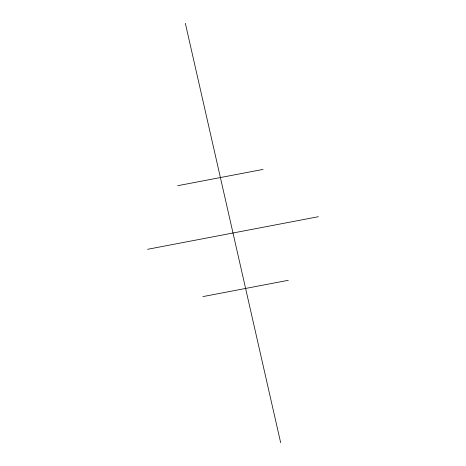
<?xml version="1.0" encoding="UTF-8"?>
<svg xmlns="http://www.w3.org/2000/svg" width="466" height="466" viewBox="0 0 466 466"><rect width="100%" height="100%" fill="white"/><g stroke="black" fill="none" stroke-linecap="round" stroke-linejoin="round"><path stroke-width="0.7" d="M177.692 185.701L263.104 169.397M147.588 249.298L318.412 216.702M202.896 296.603L288.308 280.299M185.334 23.3L280.666 442.7"/></g></svg>
